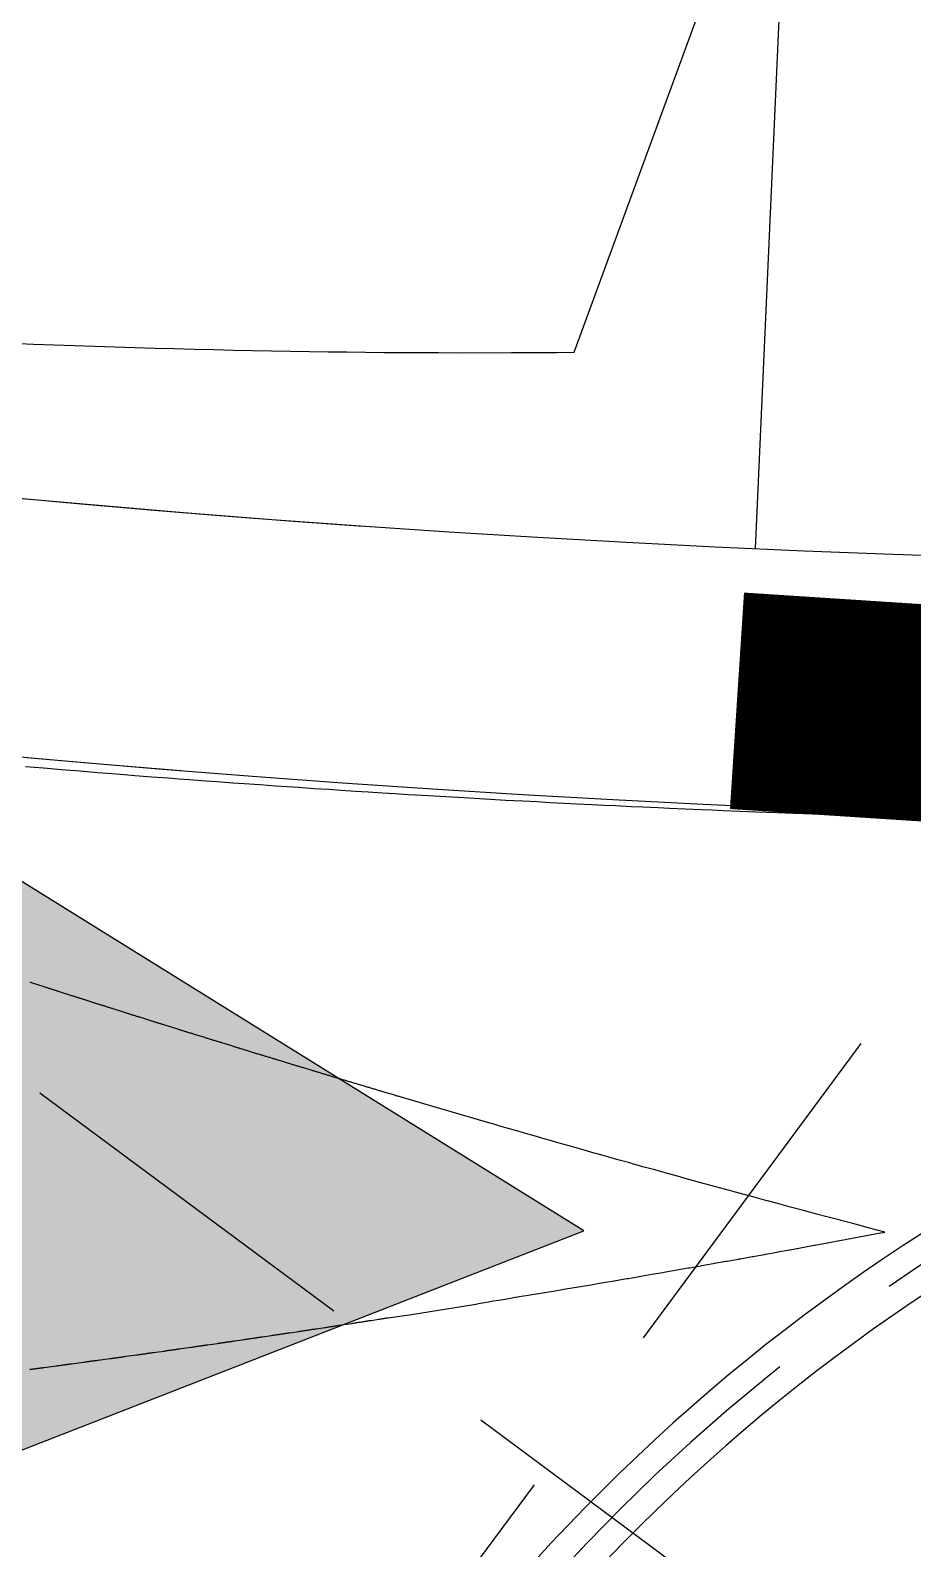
# Model space of a CAD drawing. Header units: feet. Extents: x 2260 to 6199, y 3666 to 7344.
# Drawn here: x 4512.3 to 4544.8, y 5733.3 to 5789.3 of the extents above; entities that cross this region are included whole.
import ezdxf

# ---------------------------------------------------------------- set-up
doc = ezdxf.new("R2010")
doc.units = ezdxf.units.FT
doc.header["$LTSCALE"] = 40
doc.header["$MEASUREMENT"] = 0
doc.linetypes.add('CENTER2', pattern=[1.125, 0.75, -0.125, 0.125, -0.125])
doc.linetypes.add('HIDDEN', pattern=[0.375, 0.25, -0.125])
doc.layers.get('0').update_dxf_attribs({"linetype": 'CONTINUOUS'})
for name, color, linetype in [('CL-STORM', 4, 'CENTER2'), ('CONTROL', 8, 'CONTINUOUS'), ('EOP-PROP', 4, 'CONTINUOUS'), ('EROSION BLANKETS', 84, 'CONTINUOUS'), ('GRID', 254, 'HIDDEN'), ('lots-line', 4, 'CONTINUOUS'), ('PC', 43, 'CONTINUOUS'), ('ST-ROW', 2, 'CONTINUOUS'), ('STORM', 3, 'CONTINUOUS')]:
    doc.layers.add(name, color=color, linetype=linetype)

# ---------------------------------------------------------------- blocks, each defined once
blk = doc.blocks.new('arrow')
blk.add_lwpolyline([(-67.007, -25.358), (-59.327, -25.419), (-59.571, -56.138), (-51.891, -56.199), (-51.647, -25.48), (-43.968, -25.541), (-55.304, -2.411), (-67.007, -25.358)], close=True)
at = {"color": 254}
for points in [[(-43.968, -25.541), (-67.007, -25.358), (-55.304, -2.411), (-67.007, -25.358)], [(-59.571, -56.138), (-51.891, -56.199), (-59.327, -25.419), (-51.647, -25.48)]]:
    blk.add_solid(points, dxfattribs=at)

msp = doc.modelspace()

# ---------------------------------------------------------------- linework, layer by layer
at = {"layer": 'CL-STORM', "color": 7}
msp.add_arc((4583.456, 5685.179), 70, 91.60438, 183.98478, dxfattribs=at)
at = {"layer": 'EOP-PROP', "color": 7}
for end in [265.40063, 275.172824]:
    msp.add_arc((4564.714, 6344.613), 584.5, 233.376516, end, dxfattribs=at)
at = {"layer": 'EROSION BLANKETS', "const_width": 8}
msp.add_lwpolyline([(4538.355, 5764.572), (4545.474, 5764.109), (4559.809, 5764.302), (4600.401, 5765.319), (4625.818, 5767.395), (4632.821, 5769.66), (4636.121, 5772.964), (4639.074, 5776.951), (4639.795, 5781.952), (4639.386, 5787.151), (4630.918, 5880.766), (4630.545, 5882.544), (4629.233, 5884.83), (4627.989, 5885.939), (4623.969, 5886.851), (4614.129, 5887.007), (4599.773, 5885.628), (4581.549, 5884.861), (4568.665, 5884.456), (4552.516, 5884.968), (4544.46, 5884.741)], dxfattribs=at)
at = {"layer": 'GRID', "linetype": 'HIDDEN', "ltscale": 1.35}
for p, q in [((3146.151, 6763.081), (5748.584, 4833.91)), ((4904.705, 6239.961), (3815.519, 4770.66))]:
    msp.add_line(p, q, dxfattribs=at)
at = {"layer": 'lots-line', "color": 7}
msp.add_line((4544.162, 5885.072), (4539.024, 5770.187), dxfattribs=at)
at = {"layer": 'PC', "color": 43, "flags": 128}
for points, elevation in [([(4511.642, 5777.757), (4512.405, 5777.727), (4513.162, 5777.699), (4513.915, 5777.673), (4514.663, 5777.647), (4515.406, 5777.623), (4516.144, 5777.601), (4516.878, 5777.579), (4517.61, 5777.559), (4518.337, 5777.54), (4519.056, 5777.523), (4519.771, 5777.507), (4520.481, 5777.492), (4521.187, 5777.479), (4521.889, 5777.466), (4522.586, 5777.455), (4523.278, 5777.445), (4523.967, 5777.436), (4524.651, 5777.429), (4525.331, 5777.423), (4526.006, 5777.418), (4526.678, 5777.414), (4527.345, 5777.411), (4528.003, 5777.409), (4530.038, 5777.411), (4530.432, 5777.413), (4531.077, 5777.416), (4531.718, 5777.421), (4532.355, 5777.427), (4537.081, 5790.321)], 549), ([(4511.642, 5777.757), (4512.405, 5777.727), (4513.162, 5777.699), (4513.915, 5777.673), (4514.663, 5777.647), (4515.406, 5777.623), (4516.144, 5777.601), (4516.878, 5777.579), (4517.61, 5777.559), (4518.337, 5777.54), (4519.056, 5777.523), (4519.771, 5777.507), (4520.481, 5777.492), (4521.187, 5777.479), (4521.889, 5777.466), (4522.586, 5777.455), (4523.278, 5777.445), (4523.967, 5777.436), (4524.651, 5777.429), (4525.331, 5777.423), (4526.006, 5777.418), (4526.678, 5777.414), (4527.345, 5777.411), (4528.003, 5777.409), (4530.038, 5777.411), (4530.432, 5777.413), (4531.077, 5777.416), (4531.718, 5777.421), (4532.355, 5777.427), (4537.081, 5790.321)], 549), ([(4512.113, 5762.151), (4512.775, 5762.095), (4513.425, 5762.041), (4513.773, 5762.012), (4514.128, 5761.983), (4514.77, 5761.931), (4515.135, 5761.902), (4515.767, 5761.851), (4516.143, 5761.822), (4516.765, 5761.773), (4517.374, 5761.727), (4517.63, 5761.707)], 548), ([(4512.113, 5762.151), (4512.775, 5762.095), (4513.425, 5762.041), (4513.773, 5762.012), (4514.128, 5761.983), (4514.77, 5761.931), (4515.135, 5761.902), (4515.767, 5761.851), (4516.143, 5761.822), (4516.765, 5761.773), (4517.374, 5761.727), (4517.762, 5761.697), (4518.159, 5761.668), (4518.76, 5761.623), (4519.167, 5761.593), (4519.758, 5761.55), (4520.175, 5761.521), (4520.756, 5761.479), (4521.325, 5761.44), (4521.754, 5761.41), (4522.192, 5761.381), (4522.752, 5761.343), (4523.301, 5761.307), (4523.751, 5761.277), (4524.289, 5761.242), (4524.749, 5761.213), (4525.278, 5761.18), (4525.748, 5761.15), (4526.227, 5761.121), (4526.746, 5761.09), (4528.283, 5761.002), (4529.83, 5760.913), (4530.128, 5760.897), (4530.45, 5760.88), (4530.979, 5760.852), (4531.449, 5760.827), (4531.988, 5760.799), (4532.448, 5760.776), (4532.998, 5760.749), (4533.448, 5760.727), (4533.888, 5760.706), (4534.447, 5760.679), (4534.877, 5760.659), (4535.446, 5760.633), (4535.866, 5760.615), (4536.446, 5760.589), (4537.037, 5760.564), (4537.445, 5760.547), (4537.845, 5760.531), (4538.445, 5760.506), (4539.057, 5760.482), (4539.444, 5760.467), (4539.824, 5760.453), (4540.444, 5760.43), (4540.813, 5760.417), (4541.443, 5760.395), (4541.803, 5760.382), (4542.443, 5760.361), (4543.097, 5760.34), (4543.443, 5760.329), (4543.782, 5760.318), (4544.443, 5760.298), (4544.772, 5760.289), (4545.443, 5760.269)], 548), ([(4512.271, 5739.916), (4512.298, 5739.92), (4512.325, 5739.923), (4512.352, 5739.927), (4512.379, 5739.93), (4512.405, 5739.934), (4512.432, 5739.938), (4512.459, 5739.941), (4512.486, 5739.945), (4512.513, 5739.949), (4512.541, 5739.952), (4512.568, 5739.956), (4512.595, 5739.96), (4512.622, 5739.963), (4512.649, 5739.967), (4512.677, 5739.971), (4512.704, 5739.975), (4512.731, 5739.978), (4512.759, 5739.982), (4512.786, 5739.986), (4513.247, 5740.046), (4513.274, 5740.049), (4513.301, 5740.053), (4513.329, 5740.057), (4513.356, 5740.061), (4513.384, 5740.064), (4513.412, 5740.068), (4513.439, 5740.072), (4513.467, 5740.076), (4513.495, 5740.08), (4513.523, 5740.083), (4513.55, 5740.087), (4513.578, 5740.091), (4513.606, 5740.095), (4513.634, 5740.099), (4513.662, 5740.103), (4513.69, 5740.107), (4513.718, 5740.11), (4513.746, 5740.114), (4513.775, 5740.118), (4513.803, 5740.122), (4514.248, 5740.181), (4514.276, 5740.185), (4514.305, 5740.189), (4514.333, 5740.192), (4514.361, 5740.196), (4514.389, 5740.2), (4514.418, 5740.204), (4514.446, 5740.208), (4514.475, 5740.212), (4514.503, 5740.216), (4514.532, 5740.22), (4514.56, 5740.224), (4514.589, 5740.228), (4514.617, 5740.232), (4514.646, 5740.236), (4514.675, 5740.24), (4514.704, 5740.244), (4514.732, 5740.248), (4514.761, 5740.252), (4514.79, 5740.256), (4515.221, 5740.314), (4515.25, 5740.318), (4515.279, 5740.322), (4515.308, 5740.326), (4515.336, 5740.33), (4515.365, 5740.334), (4515.395, 5740.338), (4515.424, 5740.342), (4515.453, 5740.346), (4515.482, 5740.35), (4515.511, 5740.354), (4515.54, 5740.358), (4515.57, 5740.363), (4515.599, 5740.367), (4515.628, 5740.371), (4515.658, 5740.375), (4515.687, 5740.379), (4515.717, 5740.383), (4515.746, 5740.388), (4515.776, 5740.392), (4515.806, 5740.396), (4516.221, 5740.452), (4516.251, 5740.456), (4516.281, 5740.46), (4516.31, 5740.465), (4516.34, 5740.469), (4516.37, 5740.473), (4516.399, 5740.477), (4516.429, 5740.482), (4516.459, 5740.486), (4516.489, 5740.49), (4516.519, 5740.494), (4516.549, 5740.499), (4516.579, 5740.503), (4516.609, 5740.507), (4516.639, 5740.512), (4516.669, 5740.516), (4516.7, 5740.52), (4516.73, 5740.524), (4516.76, 5740.529), (4516.791, 5740.533), (4516.821, 5740.537), (4517.222, 5740.592), (4517.252, 5740.597), (4517.282, 5740.601), (4517.313, 5740.605), (4517.343, 5740.61), (4517.374, 5740.614), (4517.404, 5740.618), (4517.435, 5740.623), (4517.465, 5740.627), (4517.496, 5740.632), (4517.527, 5740.636), (4517.557, 5740.641), (4517.588, 5740.645), (4517.619, 5740.649), (4517.65, 5740.654), (4517.681, 5740.658), (4517.712, 5740.663), (4517.743, 5740.667), (4517.774, 5740.672), (4517.805, 5740.676), (4517.836, 5740.681), (4518.222, 5740.734), (4518.253, 5740.739), (4518.284, 5740.743), (4518.315, 5740.748), (4518.346, 5740.752), (4518.378, 5740.757), (4518.409, 5740.761), (4518.44, 5740.766), (4518.471, 5740.771), (4518.503, 5740.775), (4518.534, 5740.78), (4518.566, 5740.784), (4518.597, 5740.789), (4518.629, 5740.793), (4518.66, 5740.798), (4518.692, 5740.803), (4518.724, 5740.807), (4518.756, 5740.812), (4518.787, 5740.817), (4518.819, 5740.821), (4519.19, 5740.873), (4519.222, 5740.878), (4519.254, 5740.883), (4519.286, 5740.887), (4519.317, 5740.892), (4519.349, 5740.897), (4519.381, 5740.901), (4519.413, 5740.906), (4519.445, 5740.911), (4519.477, 5740.916), (4519.509, 5740.92), (4519.542, 5740.925), (4519.574, 5740.93), (4519.606, 5740.935), (4519.638, 5740.939), (4519.671, 5740.944), (4519.703, 5740.949), (4519.736, 5740.954), (4519.768, 5740.958), (4519.801, 5740.963), (4519.833, 5740.968), (4520.189, 5741.019), (4520.222, 5741.023), (4520.254, 5741.028), (4520.287, 5741.033), (4520.319, 5741.038), (4520.352, 5741.043), (4520.385, 5741.048), (4520.417, 5741.053), (4520.45, 5741.057), (4520.483, 5741.062), (4520.516, 5741.067), (4520.549, 5741.072), (4520.582, 5741.077), (4520.615, 5741.082), (4520.648, 5741.087), (4520.681, 5741.092), (4520.714, 5741.097), (4520.747, 5741.102), (4520.78, 5741.107), (4520.814, 5741.112), (4520.847, 5741.117), (4521.188, 5741.166), (4521.221, 5741.171), (4521.255, 5741.176), (4521.288, 5741.181), (4521.321, 5741.186), (4521.355, 5741.191), (4521.388, 5741.196), (4521.421, 5741.201), (4521.455, 5741.206), (4521.488, 5741.211), (4521.522, 5741.216), (4521.556, 5741.221), (4521.589, 5741.226), (4521.623, 5741.231), (4521.657, 5741.236), (4521.691, 5741.241), (4521.725, 5741.247), (4521.759, 5741.252), (4521.793, 5741.257), (4521.827, 5741.262), (4521.861, 5741.267), (4522.187, 5741.314), (4522.221, 5741.32), (4522.255, 5741.325), (4522.289, 5741.33), (4522.323, 5741.335), (4522.357, 5741.34), (4522.391, 5741.346), (4522.425, 5741.351), (4522.459, 5741.356), (4522.494, 5741.361), (4522.528, 5741.366), (4522.562, 5741.372), (4522.597, 5741.377), (4522.631, 5741.382), (4522.666, 5741.387), (4522.7, 5741.393), (4522.735, 5741.398), (4522.77, 5741.403), (4522.805, 5741.409), (4522.839, 5741.414), (4523.151, 5741.46), (4523.185, 5741.465), (4523.22, 5741.47), (4523.255, 5741.476), (4523.289, 5741.481), (4523.324, 5741.486), (4523.359, 5741.492), (4523.394, 5741.497), (4523.429, 5741.502), (4523.464, 5741.508), (4523.499, 5741.513), (4523.534, 5741.519), (4523.569, 5741.524), (4523.604, 5741.529), (4523.639, 5741.535), (4523.675, 5741.54), (4523.71, 5741.546), (4523.745, 5741.551), (4523.781, 5741.557), (4523.816, 5741.562), (4523.852, 5741.568), (4524.148, 5741.612), (4524.184, 5741.617), (4524.219, 5741.623), (4524.254, 5741.628), (4524.29, 5741.634), (4524.325, 5741.639), (4524.361, 5741.645), (4524.397, 5741.65), (4524.432, 5741.656), (4524.468, 5741.662), (4524.504, 5741.667), (4524.539, 5741.673), (4524.575, 5741.678), (4524.611, 5741.684), (4524.647, 5741.689), (4524.683, 5741.695), (4524.719, 5741.701), (4524.755, 5741.706), (4524.792, 5741.712), (4524.828, 5741.718), (4524.864, 5741.723), (4525.146, 5741.766), (4525.182, 5741.771), (4525.218, 5741.777), (4525.254, 5741.783), (4525.29, 5741.788), (4525.326, 5741.794), (4525.363, 5741.8), (4525.399, 5741.806), (4525.435, 5741.811), (4525.472, 5741.817), (4525.492, 5741.82), (4526.346, 5741.937), (4528.719, 5742.32), (4528.825, 5742.35), (4529.185, 5742.409), (4529.287, 5742.425), (4529.649, 5742.484), (4530.017, 5742.545), (4530.113, 5742.56), (4530.484, 5742.622), (4530.578, 5742.637), (4530.952, 5742.699), (4531.042, 5742.714), (4531.419, 5742.777), (4531.506, 5742.791), (4531.592, 5742.805), (4531.97, 5742.868), (4532.353, 5742.933), (4532.433, 5742.946), (4532.82, 5743.012), (4532.897, 5743.024), (4533.286, 5743.091), (4533.36, 5743.103), (4533.753, 5743.17), (4533.823, 5743.182), (4534.219, 5743.25), (4534.287, 5743.261), (4534.353, 5743.272), (4534.75, 5743.341), (4534.813, 5743.351), (4535.212, 5743.421), (4535.618, 5743.491), (4535.675, 5743.501), (4535.732, 5743.511), (4536.138, 5743.582), (4536.549, 5743.654), (4536.6, 5743.663), (4537.015, 5743.736), (4537.062, 5743.744), (4537.48, 5743.818), (4537.525, 5743.826), (4537.945, 5743.901), (4537.987, 5743.908), (4538.41, 5743.984), (4538.448, 5743.991), (4538.486, 5743.997), (4538.91, 5744.074), (4538.944, 5744.08), (4539.372, 5744.157), (4539.403, 5744.162), (4539.833, 5744.24), (4539.861, 5744.245), (4540.294, 5744.324), (4540.319, 5744.329), (4540.756, 5744.409), (4541.198, 5744.49), (4541.217, 5744.493), (4541.235, 5744.496), (4541.678, 5744.578), (4541.692, 5744.581), (4542.138, 5744.663), (4542.15, 5744.666), (4542.599, 5744.749), (4543.054, 5744.834), (4543.059, 5744.835), (4543.065, 5744.836), (4543.52, 5744.922), (4543.813, 5744.977), (4543.526, 5745.052), (4543.521, 5745.053), (4543.069, 5745.172), (4542.624, 5745.29), (4542.184, 5745.406), (4542.159, 5745.413), (4541.719, 5745.529), (4541.285, 5745.645), (4541.247, 5745.655), (4540.812, 5745.771), (4540.384, 5745.886), (4540.332, 5745.9), (4539.903, 5746.015), (4539.48, 5746.129), (4539.415, 5746.147), (4538.992, 5746.262), (4538.575, 5746.375), (4538.163, 5746.486), (4538.078, 5746.51), (4537.666, 5746.622), (4537.261, 5746.733), (4537.162, 5746.761), (4536.756, 5746.872), (4536.356, 5746.982), (4536.243, 5747.014), (4535.843, 5747.124), (4535.449, 5747.233), (4535.322, 5747.269), (4534.928, 5747.378), (4534.54, 5747.486), (4534.399, 5747.527), (4534.011, 5747.635), (4533.628, 5747.742), (4533.251, 5747.848), (4533.091, 5747.894), (4532.715, 5748), (4532.343, 5748.105), (4532.169, 5748.155), (4531.798, 5748.26), (4531.432, 5748.364), (4531.245, 5748.418), (4530.88, 5748.523), (4530.52, 5748.625), (4530.318, 5748.684), (4529.959, 5748.787), (4529.605, 5748.889), (4529.472, 5748.928), (4529.12, 5749.03), (4526.807, 5749.703), (4526.021, 5749.937), (4526.001, 5749.943), (4525.965, 5749.954), (4525.93, 5749.964), (4525.895, 5749.975), (4525.859, 5749.985), (4525.824, 5749.995), (4525.789, 5750.006), (4525.754, 5750.016), (4525.719, 5750.026), (4525.684, 5750.037), (4525.649, 5750.047), (4525.375, 5750.13), (4525.34, 5750.14), (4525.304, 5750.15), (4525.269, 5750.161), (4525.234, 5750.171), (4525.199, 5750.181), (4525.164, 5750.192), (4525.13, 5750.202), (4525.095, 5750.212), (4525.06, 5750.223), (4525.025, 5750.233), (4524.991, 5750.243), (4524.956, 5750.253), (4524.922, 5750.264), (4524.887, 5750.274), (4524.853, 5750.284), (4524.818, 5750.294), (4524.784, 5750.305), (4524.75, 5750.315), (4524.715, 5750.325), (4524.681, 5750.335), (4524.647, 5750.345), (4524.358, 5750.433), (4524.323, 5750.443), (4524.289, 5750.453), (4524.255, 5750.464), (4524.22, 5750.474), (4524.186, 5750.484), (4524.152, 5750.494), (4524.118, 5750.504), (4524.084, 5750.514), (4524.05, 5750.524), (4524.016, 5750.535), (4523.982, 5750.545), (4523.948, 5750.555), (4523.914, 5750.565), (4523.881, 5750.575), (4523.847, 5750.585), (4523.813, 5750.595), (4523.78, 5750.605), (4523.746, 5750.615), (4523.713, 5750.625), (4523.679, 5750.635), (4523.375, 5750.728), (4523.342, 5750.738), (4523.308, 5750.748), (4523.275, 5750.758), (4523.241, 5750.768), (4523.208, 5750.778), (4523.174, 5750.788), (4523.141, 5750.798), (4523.108, 5750.808), (4523.074, 5750.818), (4523.041, 5750.828), (4523.008, 5750.838), (4522.975, 5750.848), (4522.942, 5750.858), (4522.909, 5750.868), (4522.876, 5750.877), (4522.843, 5750.887), (4522.81, 5750.897), (4522.777, 5750.907), (4522.744, 5750.917), (4522.712, 5750.927), (4522.679, 5750.937), (4522.36, 5751.034), (4522.327, 5751.044), (4522.294, 5751.054), (4522.261, 5751.064), (4522.229, 5751.074), (4522.196, 5751.084), (4522.163, 5751.094), (4522.131, 5751.103), (4522.098, 5751.113), (4522.066, 5751.123), (4522.033, 5751.133), (4522.001, 5751.143), (4521.969, 5751.152), (4521.936, 5751.162), (4521.904, 5751.172), (4521.872, 5751.182), (4521.84, 5751.191), (4521.808, 5751.201), (4521.776, 5751.211), (4521.744, 5751.22), (4521.712, 5751.23), (4521.68, 5751.24), (4521.346, 5751.343), (4521.314, 5751.353), (4521.282, 5751.362), (4521.25, 5751.372), (4521.218, 5751.382), (4521.186, 5751.391), (4521.154, 5751.401), (4521.122, 5751.411), (4521.091, 5751.42), (4521.059, 5751.43), (4521.027, 5751.439), (4520.996, 5751.449), (4520.964, 5751.459), (4520.933, 5751.468), (4520.901, 5751.478), (4520.87, 5751.487), (4520.838, 5751.497), (4520.807, 5751.506), (4520.776, 5751.516), (4520.744, 5751.525), (4520.713, 5751.535), (4520.682, 5751.544), (4520.333, 5751.653), (4520.302, 5751.662), (4520.27, 5751.672), (4520.239, 5751.681), (4520.208, 5751.691), (4520.177, 5751.7), (4520.146, 5751.71), (4520.115, 5751.719), (4520.084, 5751.729), (4520.053, 5751.738), (4520.022, 5751.748), (4519.991, 5751.757), (4519.961, 5751.766), (4519.93, 5751.776), (4519.899, 5751.785), (4519.868, 5751.795), (4519.838, 5751.804), (4519.807, 5751.813), (4519.777, 5751.823), (4519.746, 5751.832), (4519.716, 5751.841), (4519.352, 5751.955), (4519.322, 5751.964), (4519.291, 5751.974), (4519.261, 5751.983), (4519.23, 5751.992), (4519.2, 5752.002), (4519.169, 5752.011), (4519.139, 5752.02), (4519.109, 5752.03), (4519.079, 5752.039), (4519.049, 5752.048), (4519.018, 5752.057), (4518.988, 5752.067), (4518.958, 5752.076), (4518.928, 5752.085), (4518.899, 5752.094), (4518.869, 5752.104), (4518.839, 5752.113), (4518.809, 5752.122), (4518.779, 5752.131), (4518.75, 5752.14), (4518.72, 5752.149), (4518.341, 5752.268), (4518.311, 5752.278), (4518.282, 5752.287), (4518.252, 5752.296), (4518.222, 5752.305), (4518.193, 5752.314), (4518.163, 5752.323), (4518.134, 5752.332), (4518.104, 5752.342), (4518.075, 5752.351), (4518.045, 5752.36), (4518.016, 5752.369), (4517.987, 5752.378), (4517.958, 5752.387), (4517.928, 5752.396), (4517.899, 5752.405), (4517.87, 5752.414), (4517.841, 5752.423), (4517.812, 5752.432), (4517.783, 5752.441), (4517.754, 5752.45), (4517.725, 5752.459), (4517.331, 5752.583), (4517.302, 5752.592), (4517.273, 5752.601), (4517.245, 5752.61), (4517.216, 5752.619), (4517.187, 5752.628), (4517.158, 5752.637), (4517.129, 5752.646), (4517.101, 5752.655), (4517.072, 5752.664), (4517.043, 5752.673), (4517.015, 5752.682), (4516.986, 5752.691), (4516.958, 5752.699), (4516.929, 5752.708), (4516.901, 5752.717), (4516.873, 5752.726), (4516.844, 5752.735), (4516.816, 5752.744), (4516.788, 5752.752), (4516.76, 5752.761), (4516.732, 5752.77), (4516.323, 5752.9), (4516.295, 5752.909), (4516.267, 5752.918), (4516.239, 5752.926), (4516.21, 5752.935), (4516.182, 5752.944), (4516.154, 5752.953), (4516.126, 5752.961), (4516.099, 5752.97), (4516.071, 5752.979), (4516.043, 5752.988), (4516.015, 5752.996), (4515.987, 5753.005), (4515.96, 5753.014), (4515.932, 5753.022), (4515.904, 5753.031), (4515.877, 5753.04), (4515.849, 5753.048), (4515.822, 5753.057), (4515.794, 5753.066), (4515.767, 5753.074), (4515.343, 5753.21), (4515.316, 5753.218), (4515.289, 5753.227), (4515.261, 5753.235), (4515.234, 5753.244), (4515.207, 5753.253), (4515.179, 5753.261), (4515.152, 5753.27), (4515.125, 5753.278), (4515.098, 5753.287), (4515.071, 5753.295), (4515.044, 5753.304), (4515.017, 5753.312), (4514.99, 5753.321), (4514.963, 5753.329), (4514.936, 5753.338), (4514.909, 5753.346), (4514.882, 5753.355), (4514.855, 5753.363), (4514.828, 5753.372), (4514.802, 5753.38), (4514.775, 5753.389), (4514.337, 5753.53), (4514.31, 5753.538), (4514.284, 5753.546), (4514.257, 5753.555), (4514.23, 5753.563), (4514.204, 5753.572), (4514.177, 5753.58), (4514.151, 5753.588), (4514.125, 5753.597), (4514.098, 5753.605), (4514.072, 5753.613), (4514.046, 5753.622), (4514.019, 5753.63), (4513.993, 5753.638), (4513.967, 5753.647), (4513.941, 5753.655), (4513.915, 5753.663), (4513.889, 5753.672), (4513.863, 5753.68), (4513.837, 5753.688), (4513.811, 5753.696), (4513.785, 5753.704), (4513.332, 5753.851), (4513.306, 5753.859), (4513.28, 5753.868), (4513.254, 5753.876), (4513.228, 5753.884), (4513.203, 5753.892), (4513.177, 5753.9), (4513.151, 5753.909), (4513.125, 5753.917), (4513.1, 5753.925), (4513.074, 5753.933), (4513.049, 5753.941), (4513.023, 5753.949), (4512.998, 5753.957), (4512.972, 5753.966), (4512.947, 5753.974), (4512.922, 5753.982), (4512.896, 5753.99), (4512.871, 5753.998), (4512.846, 5754.006), (4512.821, 5754.014), (4512.796, 5754.022), (4512.328, 5754.174), (4512.303, 5754.182), (4512.278, 5754.19)], 548)]:
    msp.add_lwpolyline(points, dxfattribs=dict(at, elevation=elevation))
at = {"layer": 'ST-ROW', "color": 7}
for end in [265.995593, 275.172824]:
    msp.add_arc((4564.714, 6344.613), 575, 233.376516, end, dxfattribs=at)
at = {"layer": 'STORM', "color": 7}
for radius in [70.96, 69.04]:
    msp.add_arc((4583.456, 5685.179), radius, 91.60438, 183.98478, dxfattribs=at)

# ---------------------------------------------------------------- block references
at = {"layer": 'CONTROL', "rotation": 265.1743179158103}
msp.add_blockref('arrow', (4530.457, 5689.709), dxfattribs=at)

doc.saveas('drawing.dxf')
